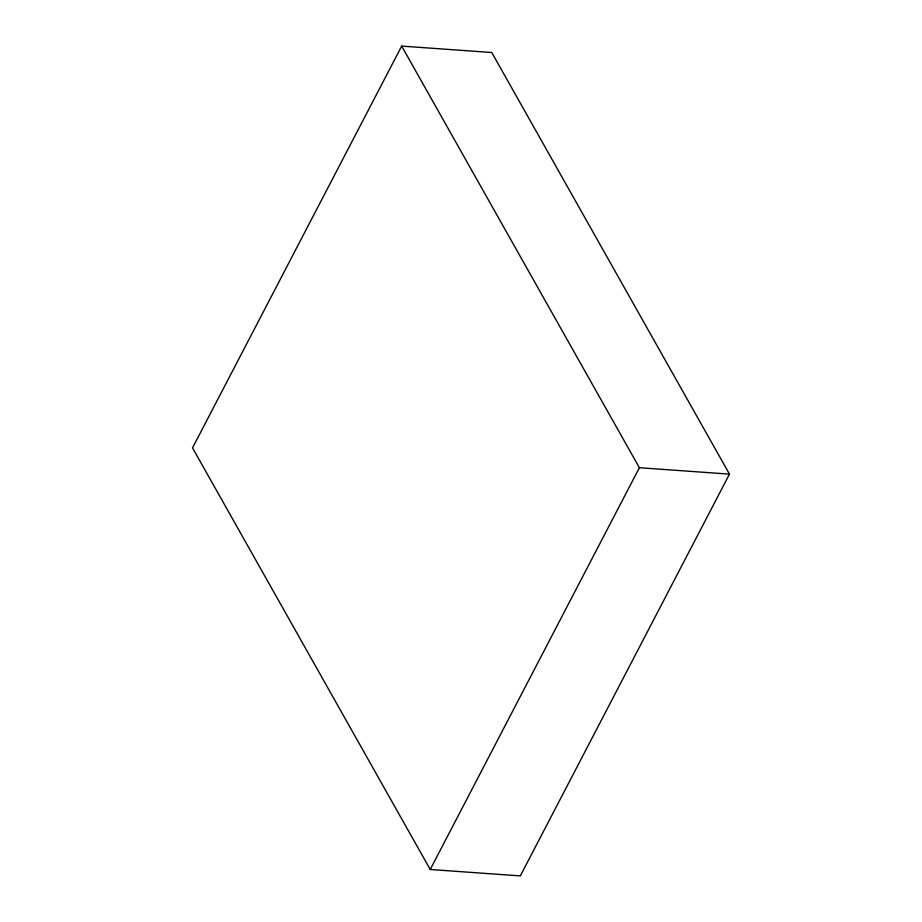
<?xml version="1.0" encoding="UTF-8"?>
<svg xmlns="http://www.w3.org/2000/svg" width="922" height="922" viewBox="0 0 922 922"><rect width="100%" height="100%" fill="white"/><g stroke="black" fill="none" stroke-linecap="round" stroke-linejoin="round"><path stroke-width="1.38" d="M401.681 46.1L192.525 447.873L430.228 869.492L520.319 875.9L729.475 474.127L491.772 52.508L401.681 46.1L639.384 467.719L729.475 474.127M430.228 869.492L639.384 467.719"/></g></svg>
